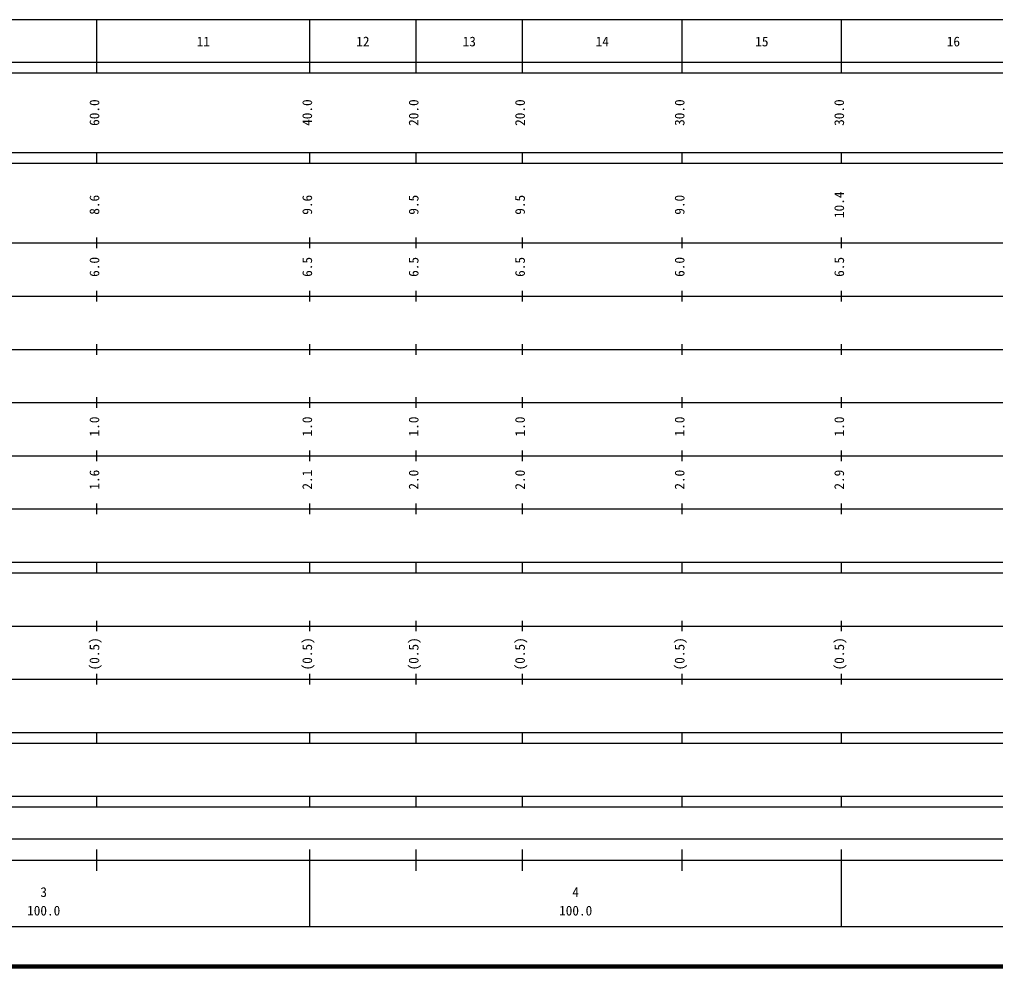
# Model space of a CAD drawing. Units: millimetres on the paper, enlarged 1000 times. Extents: x 40000 to 680000, y 20000 to 380000.
# Drawn here: x 313458 to 496915, y 20000 to 198000 of the extents above; entities that cross this region are included whole.
import ezdxf
from ezdxf.enums import TextEntityAlignment as Align

# ---------------------------------------------------------------- set-up
doc = ezdxf.new("R2010")
doc.units = ezdxf.units.MM
doc.header["$LTSCALE"] = 1000
doc.layers.add('M-TTL', color=2, linetype='Continuous', lineweight=140)
doc.layers.add('M-TTL-BAND', color=7, linetype='Continuous', lineweight=25)
doc.styles.add('ＭＳ ゴシック', font='')
doc.styles.get('ＭＳ ゴシック').set_extended_font_data('MS Gothic')

msp = doc.modelspace()

# ---------------------------------------------------------------- linework, layer by layer
at = {"layer": 'M-TTL'}
msp.add_line((40000, 20000), (680000, 20000), dxfattribs=at)
at = {"layer": 'M-TTL-BAND'}
for p, q in [((68000, 198000), (579000, 198000)), ((328000, 188000), (328000, 198000)), ((368000, 188000), (368000, 198000)), ((388000, 188000), (388000, 198000)), ((408000, 188000), (408000, 198000)), ((438000, 188000), (438000, 198000)), ((468000, 188000), (468000, 198000)), ((40000, 190000), (579000, 190000)), ((40000, 188000), (579000, 188000)), ((40000, 173000), (579000, 173000)), ((328000, 171000), (328000, 173000)), ((368000, 171000), (368000, 173000)), ((388000, 171000), (388000, 173000)), ((408000, 171000), (408000, 173000)), ((438000, 171000), (438000, 173000)), ((468000, 171000), (468000, 173000)), ((40000, 171000), (579000, 171000)), ((40000, 156000), (579000, 156000)), ((328000, 155000), (328000, 157000)), ((368000, 155000), (368000, 157000)), ((388000, 155000), (388000, 157000)), ((408000, 155000), (408000, 157000)), ((438000, 155000), (438000, 157000)), ((468000, 155000), (468000, 157000)), ((328000, 145000), (328000, 147000)), ((368000, 145000), (368000, 147000)), ((388000, 145000), (388000, 147000)), ((408000, 145000), (408000, 147000)), ((438000, 145000), (438000, 147000)), ((468000, 145000), (468000, 147000)), ((46000, 146000), (579000, 146000)), ((52000, 136000), (579000, 136000)), ((328000, 135000), (328000, 137000)), ((368000, 135000), (368000, 137000)), ((388000, 135000), (388000, 137000)), ((408000, 135000), (408000, 137000)), ((438000, 135000), (438000, 137000)), ((468000, 135000), (468000, 137000)), ((328000, 125000), (328000, 127000)), ((368000, 125000), (368000, 127000)), ((388000, 125000), (388000, 127000)), ((408000, 125000), (408000, 127000)), ((438000, 125000), (438000, 127000)), ((468000, 125000), (468000, 127000)), ((46000, 126000), (579000, 126000)), ((52000, 116000), (579000, 116000)), ((328000, 115000), (328000, 117000)), ((368000, 115000), (368000, 117000)), ((388000, 115000), (388000, 117000)), ((408000, 115000), (408000, 117000)), ((438000, 115000), (438000, 117000)), ((468000, 115000), (468000, 117000)), ((328000, 105000), (328000, 107000)), ((368000, 105000), (368000, 107000)), ((388000, 105000), (388000, 107000)), ((408000, 105000), (408000, 107000)), ((438000, 105000), (438000, 107000)), ((468000, 105000), (468000, 107000)), ((46000, 106000), (579000, 106000)), ((40000, 96000), (579000, 96000)), ((328000, 94000), (328000, 96000)), ((368000, 94000), (368000, 96000)), ((388000, 94000), (388000, 96000)), ((408000, 94000), (408000, 96000)), ((438000, 94000), (438000, 96000)), ((468000, 94000), (468000, 96000)), ((40000, 94000), (579000, 94000)), ((328000, 83000), (328000, 85000)), ((368000, 83000), (368000, 85000)), ((388000, 83000), (388000, 85000)), ((408000, 83000), (408000, 85000)), ((438000, 83000), (438000, 85000)), ((468000, 83000), (468000, 85000)), ((49000, 84000), (579000, 84000)), ((40000, 74000), (579000, 74000)), ((328000, 73000), (328000, 75000)), ((368000, 73000), (368000, 75000)), ((388000, 73000), (388000, 75000)), ((408000, 73000), (408000, 75000)), ((438000, 73000), (438000, 75000)), ((468000, 73000), (468000, 75000)), ((40000, 64000), (579000, 64000)), ((328000, 62000), (328000, 64000)), ((368000, 62000), (368000, 64000)), ((388000, 62000), (388000, 64000)), ((408000, 62000), (408000, 64000)), ((438000, 62000), (438000, 64000)), ((468000, 62000), (468000, 64000)), ((40000, 62000), (579000, 62000)), ((40000, 52000), (579000, 52000)), ((328000, 50000), (328000, 52000)), ((368000, 50000), (368000, 52000)), ((388000, 50000), (388000, 52000)), ((408000, 50000), (408000, 52000)), ((438000, 50000), (438000, 52000)), ((468000, 50000), (468000, 52000)), ((40000, 50000), (579000, 50000)), ((71000, 44000), (565000, 44000)), ((328000, 38000), (328000, 42000)), ((368000, 27500), (368000, 42000)), ((388000, 38000), (388000, 42000)), ((408000, 38000), (408000, 42000)), ((438000, 38000), (438000, 42000)), ((468000, 27500), (468000, 42000)), ((40000, 40000), (579000, 40000)), ((68000, 27500), (579000, 27500))]:
    msp.add_line(p, q, dxfattribs=at)

# ---------------------------------------------------------------- texts
at = {"layer": 'M-TTL-BAND', "style": 'ＭＳ ゴシック'}
for s, p in [('11', (348000, 192405)), ('12', (378000, 192405)), ('13', (398000, 192405)), ('14', (423000, 192405)), ('15', (453000, 192405)), ('16', (489000, 192405)), ('3', (318000, 32523)), ('4', (418000, 32523)), ('100.0', (318000, 29033)), ('100.0', (418000, 29033))]:
    msp.add_text(s, height=1833, dxfattribs=at).set_placement(p, align=Align.BOTTOM_CENTER)
for s, p in [('60.0', (329000, 180500)), ('40.0', (369000, 180500)), ('20.0', (389000, 180500)), ('20.0', (409000, 180500)), ('30.0', (439000, 180500)), ('30.0', (469000, 180500)), ('10.4', (469000, 163174)), ('8.6', (329000, 163174)), ('9.6', (369000, 163174)), ('9.5', (389000, 163174)), ('9.5', (409000, 163174)), ('9.0', (439000, 163174)), ('6.0', (329000, 151500)), ('6.5', (369000, 151500)), ('6.5', (389000, 151500)), ('6.5', (409000, 151500)), ('6.0', (439000, 151500)), ('6.5', (469000, 151500)), ('1.0', (329000, 121500)), ('1.0', (369000, 121500)), ('1.0', (389000, 121500)), ('1.0', (409000, 121500)), ('1.0', (439000, 121500)), ('1.0', (469000, 121500)), ('1.6', (329000, 111500)), ('2.1', (369000, 111500)), ('2.0', (389000, 111500)), ('2.0', (409000, 111500)), ('2.0', (439000, 111500)), ('2.9', (469000, 111500)), ('(0.5)', (329000, 78764)), ('(0.5)', (369000, 78764)), ('(0.5)', (389000, 78764)), ('(0.5)', (409000, 78764)), ('(0.5)', (439000, 78764)), ('(0.5)', (469000, 78764))]:
    msp.add_text(s, height=1833, rotation=90, dxfattribs=at).set_placement(p, align=Align.BOTTOM_CENTER)

doc.saveas('drawing.dxf')
